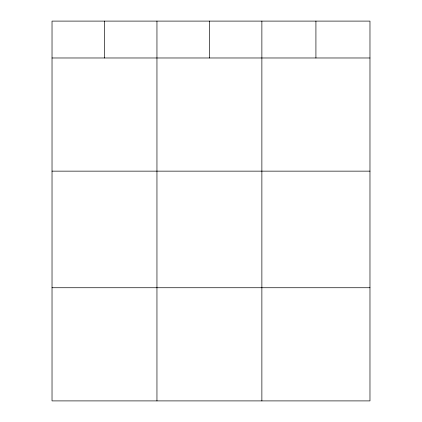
<?xml version="1.0" encoding="UTF-8"?>
<svg xmlns="http://www.w3.org/2000/svg" width="422" height="422" viewBox="0 0 422 422"><rect width="100%" height="100%" fill="white"/><g stroke="black" fill="none" stroke-linecap="round" stroke-linejoin="round"><path stroke-width="0.63" d="M369.973 57.978L369.973 400.9L52.027 400.9L52.027 21.1L369.973 21.1L369.973 57.978L52.027 57.978M52.027 171.142L369.973 171.142M52.027 287.735L369.973 287.735M315.92 21.1L315.92 57.978M261.872 21.1L261.872 400.9M209.412 21.1L209.412 57.978M156.952 21.1L156.952 400.9M104.487 21.1L104.487 57.978"/></g></svg>
